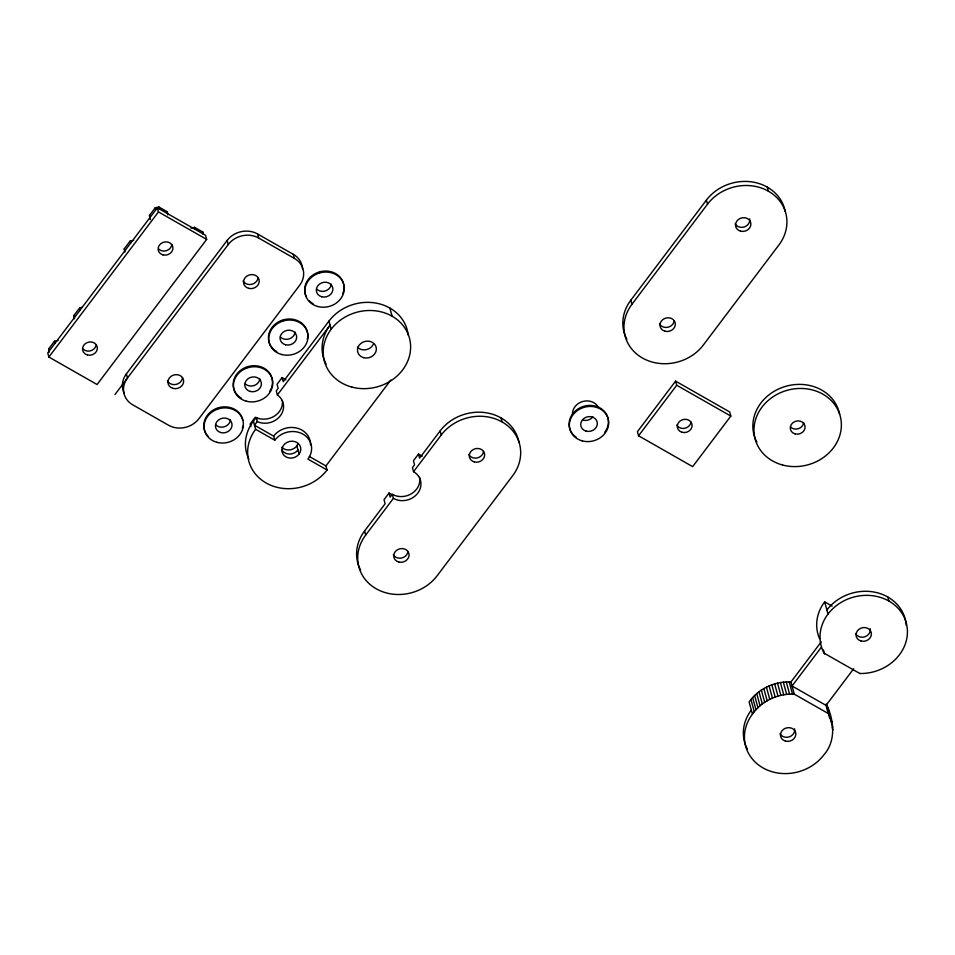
<?xml version="1.0" encoding="UTF-8"?>
<svg xmlns="http://www.w3.org/2000/svg" width="955" height="955" viewBox="0 0 955 955"><rect width="100%" height="100%" fill="white"/><g stroke="black" fill="none" stroke-linecap="round" stroke-linejoin="round"><path stroke-width="1.43" d="M832.366 724.714L826.839 705.077C834.097 720.762 836.114 741.068 823.867 754.868A44.061 38.678 -15.3 0 1 762.961 767.88A44.061 38.678 -15.3 0 1 752.433 714.149L749.102 701.949C758.389 688.662 774.875 681.142 790.955 681.966L821.24 641.856M49.338 352.108L48.705 348.885L54.495 341.221L58.148 340.434M74.526 318.755L73.893 315.532L79.683 307.856L82.13 307.343M124.902 252.036L124.269 248.813L130.071 241.138L133.724 240.362M150.09 218.671L149.469 215.448L155.259 207.772L158.912 206.996L167.125 211.676L167.686 213.717M157.324 207.808L47.75 352.92L48.872 357.039L97.088 384.519L206.662 239.407L205.54 235.288L157.324 207.808L158.446 211.915L206.662 239.407M48.872 357.039L158.446 211.915M124.389 393.448A22.025 19.339 -15.3 0 1 126.37 373.906L227.123 240.469A22.025 19.339 -15.3 0 1 257.575 233.963L293.292 254.328A22.025 19.339 -15.3 0 1 302.532 268.928M114.994 394.522L228.233 244.54A22.025 19.339 -15.3 0 1 258.686 238.034L294.403 258.399A22.025 19.339 -15.3 0 1 299.667 285.259L198.915 418.696A22.025 19.339 -15.3 0 1 168.462 425.202L132.745 404.836A22.025 19.339 -15.3 0 1 127.481 377.977L126.37 373.906M285.927 379.792L282.095 377.607L277.057 384.28L278.168 388.351L276.258 390.893L277.368 394.964A17.656 15.507 -15.3 0 1 280.388 415.735A17.656 15.507 -15.3 0 1 257.253 421.597L254.519 425.226L273.655 436.137L274.777 440.207A20.437 17.942 -15.3 0 1 303.033 434.179A20.437 17.942 -15.3 0 1 307.916 459.092L327.064 470.003L325.942 465.933L309.348 456.478M248.789 458.937A44.061 38.678 -15.3 0 1 253.397 421.155L256.143 417.538A17.656 15.507 -15.3 0 0 274.646 415.962A17.656 15.507 -15.3 0 0 282.334 400.479M408.191 335.098A44.061 38.678 -15.3 0 0 375.876 303.069A44.061 38.678 -15.3 0 0 328.974 321.071L283.217 381.678L282.095 377.607M277.368 394.964L330.084 325.142A44.061 38.678 -15.3 0 0 326.132 364.213M325.942 465.933L390.846 379.995M392.887 495.203L389.055 493.031L384.017 499.704L385.128 503.763L364.571 530.992A44.061 38.678 -15.3 0 0 360.62 570.063M422.301 456.239L418.481 454.067L413.443 460.74L414.554 464.799L412.441 467.604L413.551 471.675A17.62 15.471 -15.3 0 1 417.765 493.162A17.62 15.471 -15.3 0 1 393.4 498.367L365.693 535.063A44.061 38.678 -15.3 0 0 376.222 588.793A44.061 38.678 -15.3 0 0 437.127 575.769L512.692 475.697A44.061 38.678 -15.3 0 0 502.163 421.979L501.053 417.908M419.591 477.273A17.62 15.471 -15.3 0 1 411.701 493.58A17.62 15.471 -15.3 0 1 392.278 494.296L390.165 497.101L389.055 493.031M518.923 442.07A44.061 38.678 -15.3 0 0 485.462 412.656A44.061 38.678 -15.3 0 0 440.148 430.908L419.591 458.125L418.481 454.067M413.551 471.675L441.258 434.979A44.061 38.678 -15.3 0 1 502.163 421.979M626.862 339.288A44.061 38.678 -15.3 0 1 630.813 300.216L706.39 200.132A44.061 38.678 -15.3 0 1 751.704 181.88A44.061 38.678 -15.3 0 1 785.177 211.306M767.295 187.132L768.405 191.203A44.061 38.678 -15.3 0 1 778.934 244.922L703.358 344.994A44.061 38.678 -15.3 0 1 642.464 358.018A44.061 38.678 -15.3 0 1 631.935 304.299L707.5 204.203L706.39 200.132M675.591 381.129L637.427 431.672L638.561 435.778L692.662 466.625L730.826 416.082L729.704 411.975L675.591 381.129L676.713 385.247L730.826 416.082M638.561 435.778L676.713 385.247M752.433 714.149C761.732 700.875 778.206 693.342 794.297 694.166L828.283 713.516L831.829 722.171M821.443 647.084L792.041 686.012L794.297 694.166M828.283 713.516L826.039 705.363L853.651 668.787M190.976 228.138L194.629 227.35L202.842 232.041L203.403 234.071M859.763 673.466L824.046 653.136A44.061 38.678 -15.3 0 1 867.677 595.359A44.061 38.678 -15.3 0 1 899.443 654.784L897.712 656.885A44.061 38.678 -15.3 0 1 859.763 673.502M819.593 638.656A44.061 38.678 -15.3 0 1 824.666 601.865L832.151 606.139M826.039 705.363L792.041 686.012L790.955 681.966M257.778 418.744L255.224 417.287L250.186 423.96L250.926 426.67M253.397 421.155L255.63 429.296L274.777 440.207M827.77 707.512L829.036 712.549M823.461 649.985L824.583 654.056M887.804 597.006L888.914 601.065M824.666 601.865L828.009 614.077M832.712 727.292L829.382 715.128L829.537 717.73M826.111 704.074L829.071 714.889M832.127 727.197L832.856 729.895M789.188 681.894L792.531 694.094M786.263 681.954L789.606 694.154M783.327 682.18L786.669 694.392M780.402 682.598L783.745 694.798M777.513 683.171L780.844 695.383M774.648 683.923L777.991 696.135M771.843 684.842L775.174 697.054M769.097 685.929L772.428 698.129M766.423 687.158L769.766 699.37M763.833 688.555L767.175 700.755M761.35 690.095L764.692 702.295M758.974 691.766L762.317 703.966M756.718 693.569L760.061 705.781M754.593 695.503L757.936 707.715M752.612 697.544L755.954 709.756M750.94 699.502L754.283 711.714M630.813 300.216L631.935 304.287M440.148 430.908L441.258 434.979M389.879 308.071L392.099 316.212M392.278 494.296L393.4 498.367M328.974 321.071L331.194 329.212M293.292 254.328L294.403 258.399M364.571 530.992L365.693 535.063M257.575 233.963L258.686 238.034M296.85 445.925L299.07 454.055A9.526 8.368 -15.3 0 1 285.891 456.872A9.526 8.368 -15.3 0 1 283.623 445.245A9.526 8.38 -15.2 0 1 296.778 442.428A9.526 8.38 -15.2 0 1 299.082 454.067M227.123 240.469L228.233 244.54M256.143 417.538L257.253 421.597M194.629 227.35L195.19 229.391M158.912 206.996L159.473 209.026M155.259 207.772L155.82 209.814M149.469 215.448L150.436 219.638M130.071 241.138L130.62 243.167M124.269 248.813L124.83 250.843M79.683 307.856L80.244 309.898M73.893 315.532L74.454 317.561M54.495 341.221L55.056 343.251M48.705 348.885L49.266 350.927M202.842 232.041L203.26 234.19M167.125 211.676L167.758 214.899M803.68 422.599A7.485 6.578 -15.3 0 1 798.487 428.64A7.485 6.578 -15.3 0 1 790.573 427.028M756.885 442.165A44.061 38.678 -15.3 0 1 783.554 387.002A44.061 38.678 -15.3 0 1 839.624 414.267M690.966 421.991A7.485 6.578 -15.3 0 1 684.831 428.282A7.485 6.578 -15.3 0 1 676.82 425.011M182.512 377.762A7.926 6.96 -15.3 0 1 176.018 384.423A7.926 6.96 -15.3 0 1 167.531 380.961M258.077 277.678A7.926 6.96 -15.3 0 1 251.583 284.351A7.926 6.96 -15.3 0 1 243.107 280.877M826.899 610.006A44.061 38.678 -15.3 0 1 874.589 592.148A44.061 38.678 -15.3 0 1 906.235 625.477M747.371 749.15A44.061 38.678 -15.3 0 1 751.322 710.078M870.196 628.748A7.759 6.804 -15.3 0 1 864.896 636.782A7.759 6.804 -15.3 0 1 855.632 633.654M794.62 728.82A7.759 6.804 -15.3 0 1 789.331 736.854A7.759 6.804 -15.3 0 1 780.056 733.738M749.687 218.874A7.759 6.804 -15.3 0 1 744.387 226.908A7.759 6.804 -15.3 0 1 735.123 223.792M707.5 204.203A44.061 38.678 -15.3 0 1 768.405 191.203M674.194 320.737A7.759 6.804 -15.3 0 1 667.843 327.255A7.759 6.804 -15.3 0 1 659.547 323.864M273.655 436.137A20.437 17.942 -15.3 0 1 296.611 428.031A20.437 17.942 -15.3 0 1 310.506 444.839M297.996 443.896A9.526 8.368 -15.3 0 1 290.726 449.733A9.526 8.368 -15.3 0 1 281.856 447.346M297.96 449.984A9.526 8.368 -15.3 0 1 289.377 454.043A9.526 8.368 -15.3 0 1 281.653 449.638M255.63 429.296A44.061 38.678 -15.3 0 0 266.159 483.015A44.061 38.618 -15.1 0 0 327.052 470.003M373.56 343.824A9.526 8.368 -15.3 0 1 357.421 347.262M483.517 451.44A7.759 6.804 -15.3 0 1 477.166 457.958A7.759 6.804 -15.3 0 1 468.881 454.556M407.952 551.513A7.759 6.804 -15.3 0 1 401.601 558.03A7.759 6.804 -15.3 0 1 393.305 554.64M96.228 344.636A7.485 6.578 -15.3 0 1 91.035 350.664A7.485 6.578 -15.3 0 1 83.121 349.053M171.793 244.552A7.485 6.578 -15.3 0 1 166.6 250.592A7.485 6.578 -15.3 0 1 158.685 248.969M331.325 284.124A8.38 7.354 -15.3 0 1 325.512 290.881A8.38 7.354 -15.3 0 1 316.654 289.067M306.471 297.041A19.828 17.405 -15.3 0 1 323.53 271.136A19.828 17.405 -15.3 0 1 342.785 293.591M312.989 303.642A19.828 17.405 -15.3 0 1 309.217 300.753M317.358 273.309A13.657 11.997 -15.3 0 1 320.737 272.175M295.095 332.101A8.38 7.354 -15.3 0 1 289.281 338.858A8.38 7.354 -15.3 0 1 280.424 337.055M276.759 351.619A19.828 17.405 -15.3 0 1 270.683 329.475A19.828 17.405 -15.3 0 1 294.88 319.734A19.828 17.405 -15.3 0 1 307.283 339.323M281.128 321.286A13.657 11.997 -15.3 0 1 284.506 320.152M259.832 378.801A8.38 7.354 -15.3 0 1 254.03 385.557A8.38 7.354 -15.3 0 1 245.172 383.755M241.496 398.319A19.828 17.405 -15.3 0 1 235.622 375.828A19.828 17.405 -15.3 0 1 260.429 366.66A19.828 17.405 -15.3 0 1 271.697 387.157M271.292 388.267A19.828 17.405 -15.3 0 1 269.608 391.466M245.865 367.985A13.657 11.997 -15.3 0 1 249.243 366.851M242.892 426.002A19.828 17.405 -15.3 0 1 242.331 428.282M208.357 436.566A19.828 17.405 -15.3 0 1 215.209 408.991A19.828 17.405 -15.3 0 1 242.845 420.296M230.465 419.937A8.38 7.354 -15.3 0 1 224.652 426.682A8.38 7.354 -15.3 0 1 215.794 424.88M216.499 409.122A13.657 11.997 -15.3 0 1 219.877 407.976M576.39 437.378A19.828 17.405 -15.3 0 1 573.191 413.193A19.828 17.405 -15.3 0 1 600.432 408.179A19.828 17.405 -15.3 0 1 604.825 432.149M592.816 416.893A8.38 7.354 -15.3 0 1 583.159 420.152M572.523 414.84A13.657 11.997 -15.3 0 1 582.562 401.542A13.657 11.997 -15.3 0 1 598.319 407.224M795.109 433.904A7.485 6.578 -15.3 0 0 804.993 425.966A7.485 6.578 -15.3 0 0 792.913 422.719A7.485 6.578 -15.3 0 0 795.109 433.904M782.587 465.013A44.061 38.678 -15.3 0 0 840.746 418.338A44.061 38.678 -15.3 0 0 769.694 399.226A44.061 38.678 -15.3 0 0 782.587 465.013M682.133 432.305A7.485 6.578 -15.3 0 0 692.017 424.366A7.485 6.578 -15.3 0 0 679.936 421.119A7.485 6.578 -15.3 0 0 682.133 432.305M173.07 388.41A7.926 6.96 -15.3 0 0 183.539 380.006A7.926 6.96 -15.3 0 0 170.754 376.568A7.926 6.96 -15.3 0 0 173.07 388.41M248.646 288.35A7.926 6.96 -15.3 0 0 259.115 279.946A7.926 6.96 -15.3 0 0 246.33 276.508A7.926 6.96 -15.3 0 0 248.646 288.35M861.064 641.02A7.759 6.804 -15.3 0 0 871.306 632.807A7.759 6.804 -15.3 0 0 858.796 629.441A7.759 6.804 -15.3 0 0 861.064 641.02M785.499 741.104A7.759 6.804 -15.3 0 0 795.73 732.891A7.759 6.804 -15.3 0 0 783.231 729.525A7.759 6.804 -15.3 0 0 785.499 741.104M740.567 231.158A7.759 6.804 -15.3 0 0 750.797 222.945A7.759 6.804 -15.3 0 0 738.287 219.578A7.759 6.804 -15.3 0 0 740.567 231.158M664.99 331.242A7.759 6.804 -15.3 0 0 675.233 323.029A7.759 6.804 -15.3 0 0 662.722 319.662A7.759 6.804 -15.3 0 0 664.99 331.242M351.834 387.073A44.061 38.678 -15.3 0 0 409.982 340.374A44.061 38.678 -15.3 0 0 338.93 321.274A44.061 38.678 -15.3 0 0 351.834 387.073M363.652 357.683A9.526 8.368 -15.3 0 0 376.234 347.584A9.526 8.368 -15.3 0 0 360.859 343.454A9.526 8.368 -15.3 0 0 363.652 357.683M474.313 461.934A7.759 6.804 -15.3 0 0 484.555 453.709A7.759 6.804 -15.3 0 0 472.045 450.354A7.759 6.804 -15.3 0 0 474.313 461.934M398.748 562.018A7.759 6.804 -15.3 0 0 408.979 553.793A7.759 6.804 -15.3 0 0 396.48 550.438A7.759 6.804 -15.3 0 0 398.748 562.018M87.383 354.95A7.485 6.578 -15.3 0 0 97.267 347.011A7.485 6.578 -15.3 0 0 85.186 343.764A7.485 6.578 -15.3 0 0 87.383 354.95M162.947 254.878A7.485 6.578 -15.3 0 0 172.843 246.939A7.485 6.578 -15.3 0 0 160.762 243.692A7.485 6.578 -15.3 0 0 162.947 254.878M321.728 296.766A8.38 7.354 -15.3 0 0 332.794 287.897A8.38 7.354 -15.3 0 0 319.28 284.256A8.38 7.354 -15.3 0 0 321.728 296.766M317.812 306.519A19.828 17.405 -15.3 0 0 343.979 285.509A19.828 17.405 -15.3 0 0 312.01 276.902A19.828 17.405 -15.3 0 0 317.812 306.519M285.509 344.755A8.38 7.354 -15.3 0 0 296.563 335.874A8.38 7.354 -15.3 0 0 283.05 332.233A8.38 7.354 -15.3 0 0 285.509 344.755M281.582 354.496A19.828 17.405 -15.3 0 0 307.749 333.486A19.828 17.405 -15.3 0 0 275.78 324.891A19.828 17.405 -15.3 0 0 281.582 354.496M250.246 391.455A8.38 7.354 -15.3 0 0 261.3 382.573A8.38 7.354 -15.3 0 0 247.787 378.944A8.38 7.354 -15.3 0 0 250.246 391.455M246.318 401.196A19.828 17.405 -15.3 0 0 272.485 380.186A19.828 17.405 -15.3 0 0 240.517 371.591A19.828 17.405 -15.3 0 0 246.318 401.196M216.952 442.32A19.828 17.405 -15.3 0 0 243.119 421.31A19.828 17.405 -15.3 0 0 211.151 412.715A19.828 17.405 -15.3 0 0 216.952 442.32M220.868 432.579A8.38 7.354 -15.3 0 0 231.934 423.698A8.38 7.354 -15.3 0 0 218.42 420.069A8.38 7.354 -15.3 0 0 220.868 432.579M582.24 440.888A19.828 17.405 -15.3 0 0 608.407 419.878A19.828 17.405 -15.3 0 0 576.438 411.283A19.828 17.405 -15.3 0 0 582.24 440.888M586.167 431.147A8.38 7.354 -15.3 0 0 597.221 422.265A8.38 7.354 -15.3 0 0 583.708 418.624A8.38 7.354 -15.3 0 0 586.167 431.147"/></g></svg>
